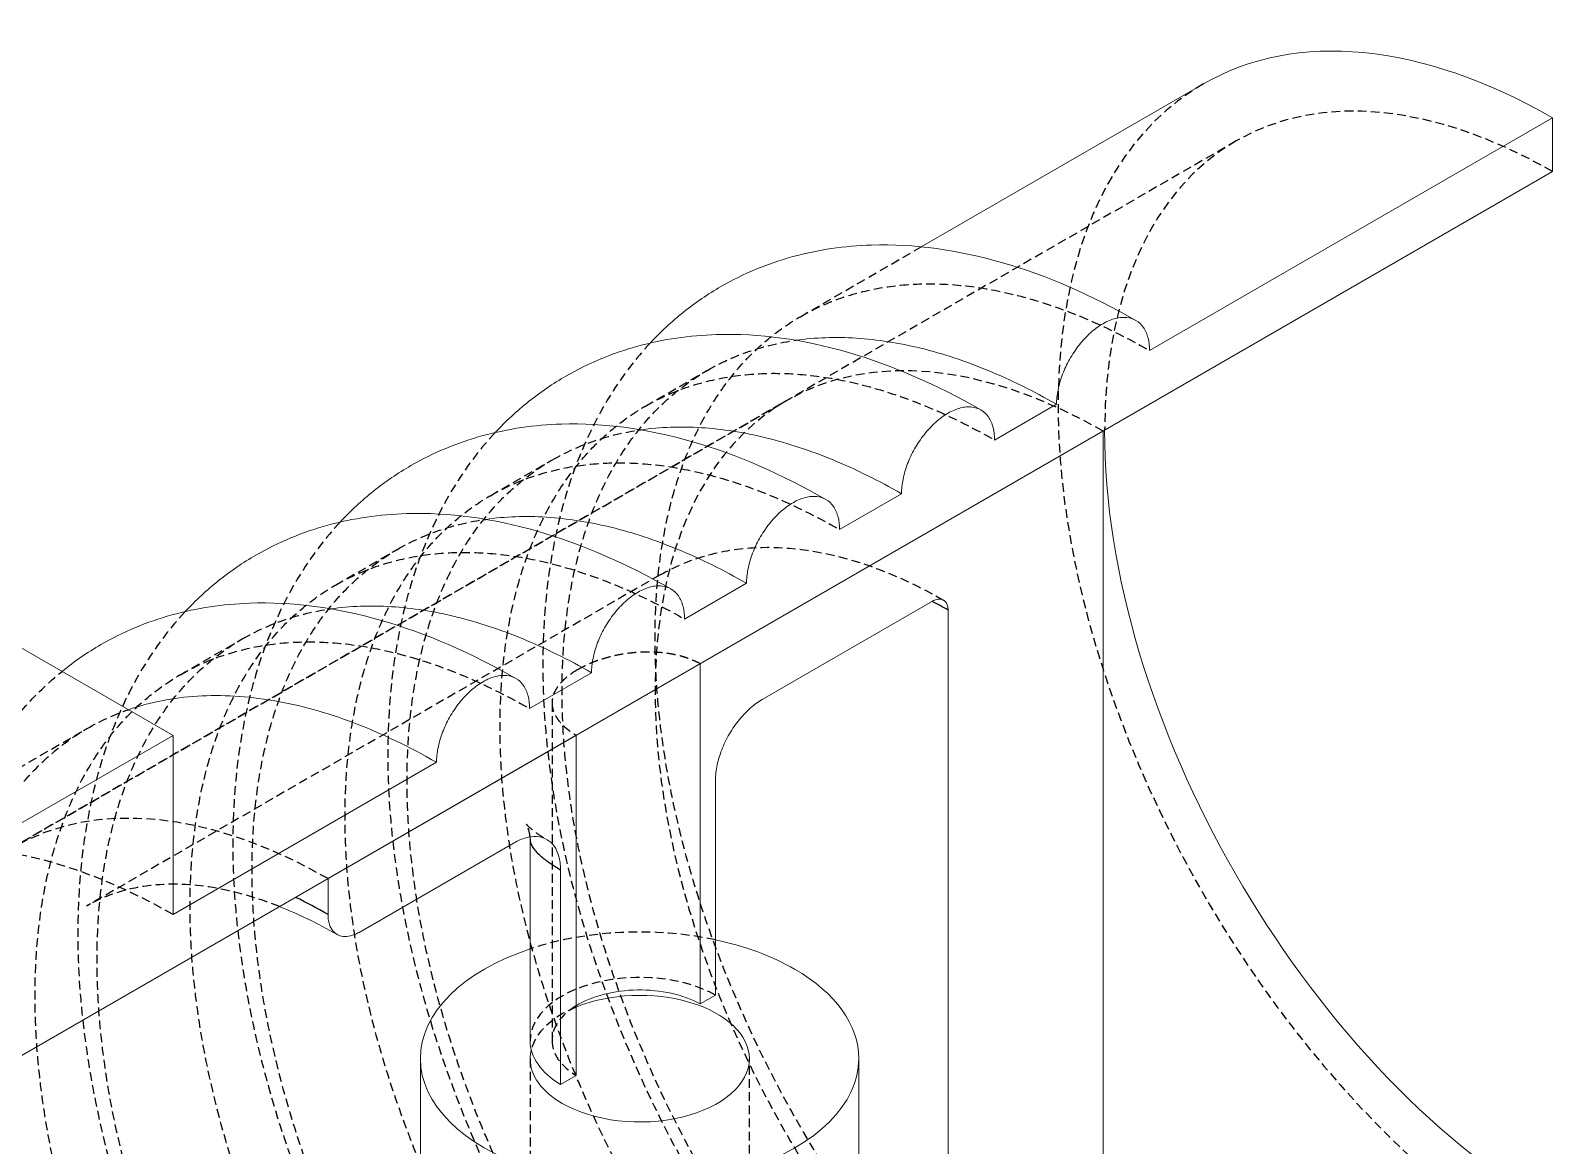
# Model space of a CAD drawing. Extents: x -71 to 112, y -98 to 102.
# Drawn here: x 42.9 to 112.4, y 18.1 to 68.9 of the extents above; entities that cross this region are included whole.
import ezdxf

# ---------------------------------------------------------------- set-up
doc = ezdxf.new("R2010")
doc.units = 0
doc.linetypes.add('Dash', pattern=[0.6, 0.4, -0.2])
doc.linetypes.add('Solid', pattern=[0])
for name, color, linetype in [('HiddenOutline', 7, 'Dash'), ('HiddenSharp', 7, 'Dash'), ('VisibleSmooth', 7, 'Solid')]:
    doc.layers.add(name, color=color, linetype=linetype)
doc.layers.add('VisibleOutline', color=7, linetype='Solid', lineweight=20)
doc.layers.add('VisibleSharp', color=7, linetype='Solid', lineweight=20)

msp = doc.modelspace()

# ---------------------------------------------------------------- linework, layer by layer
at = {"layer": 'HiddenOutline'}
for p, q in [((97.93, 63.898), (27.573, 23.278)), ((78.045, 55.882), (83.563, 59.068)), ((70.974, 51.799), (73.803, 53.432)), ((42.069, 31.647), (77.424, 52.059)), ((63.903, 47.717), (66.731, 49.35)), ((56.832, 43.634), (59.66, 45.267)), ((71.646, 44.104), (45.483, 28.999)), ((49.761, 39.552), (52.589, 41.185)), ((66.718, 38.267), (66.718, 22.866)), ((33.497, 30.162), (45.518, 37.103)), ((65.718, 22.041), (65.718, 5.711)), ((75.718, 5.711), (75.718, 22.041))]:
    msp.add_line(p, q, dxfattribs=at)
for points, knots in [([(71.197, 54.68), (70.531, 53.968), (69.931, 53.182), (69.4, 52.334), (68.526, 50.939), (67.837, 49.376), (67.335, 47.687), (66.686, 45.506), (66.345, 43.111), (66.301, 40.574), (66.274, 39.017), (66.359, 37.407), (66.553, 35.76), (66.746, 34.114), (67.048, 32.432), (67.454, 30.733), (68.029, 28.323), (68.814, 25.879), (69.786, 23.463), (70.759, 21.048), (71.919, 18.66), (73.237, 16.362), (74.206, 14.671), (75.261, 13.028), (76.385, 11.456), (77.51, 9.885), (78.706, 8.384), (79.955, 6.976), (81.343, 5.412), (82.797, 3.962), (84.295, 2.651), (85.794, 1.34), (87.336, 0.167), (88.9, -0.848)], [0.0539993, 0.0539993, 0.0539993, 0.0539993, 0.091743, 0.091743, 0.091743, 0.1834861, 0.1834861, 0.1834861, 0.3019188, 0.3019188, 0.3019188, 0.3746117, 0.3746117, 0.3746117, 0.4473046, 0.4473046, 0.4473046, 0.5504897, 0.5504897, 0.5504897, 0.6536748, 0.6536748, 0.6536748, 0.7295848, 0.7295848, 0.7295848, 0.8054947, 0.8054947, 0.8054947, 0.8897668, 0.8897668, 0.8897668, 0.9740389, 0.9740389, 0.9740389, 0.9740389]), ([(64.125, 50.598), (63.46, 49.885), (62.86, 49.099), (62.329, 48.251), (61.455, 46.856), (60.766, 45.294), (60.264, 43.604), (59.615, 41.423), (59.274, 39.029), (59.23, 36.492), (59.203, 34.935), (59.288, 33.324), (59.482, 31.678), (59.675, 30.031), (59.977, 28.349), (60.382, 26.651), (60.958, 24.24), (61.743, 21.797), (62.715, 19.381), (63.688, 16.965), (64.848, 14.578), (66.166, 12.279), (67.135, 10.588), (68.189, 8.945), (69.314, 7.374), (70.439, 5.802), (71.635, 4.302), (72.884, 2.893), (74.272, 1.33), (75.726, -0.12), (77.224, -1.431), (78.723, -2.743), (80.265, -3.916), (81.829, -4.93)], [0.0539993, 0.0539993, 0.0539993, 0.0539993, 0.091743, 0.091743, 0.091743, 0.1834861, 0.1834861, 0.1834861, 0.3019188, 0.3019188, 0.3019188, 0.3746117, 0.3746117, 0.3746117, 0.4473046, 0.4473046, 0.4473046, 0.5504897, 0.5504897, 0.5504897, 0.6536748, 0.6536748, 0.6536748, 0.7295848, 0.7295848, 0.7295848, 0.8054947, 0.8054947, 0.8054947, 0.8897668, 0.8897668, 0.8897668, 0.9740389, 0.9740389, 0.9740389, 0.9740389]), ([(57.054, 46.515), (56.389, 45.803), (55.789, 45.017), (55.258, 44.169), (54.383, 42.774), (53.695, 41.211), (53.193, 39.522), (52.544, 37.341), (52.203, 34.946), (52.159, 32.409), (52.132, 30.852), (52.217, 29.242), (52.411, 27.595), (52.604, 25.949), (52.906, 24.267), (53.311, 22.568), (53.887, 20.158), (54.672, 17.714), (55.644, 15.298), (56.616, 12.883), (57.777, 10.495), (59.095, 8.197), (60.064, 6.506), (61.118, 4.863), (62.243, 3.291), (63.368, 1.72), (64.564, 0.219), (65.813, -1.189), (67.2, -2.753), (68.655, -4.202), (70.153, -5.514), (71.651, -6.825), (73.194, -7.998), (74.758, -9.013)], [0.0539993, 0.0539993, 0.0539993, 0.0539993, 0.091743, 0.091743, 0.091743, 0.1834861, 0.1834861, 0.1834861, 0.3019188, 0.3019188, 0.3019188, 0.3746117, 0.3746117, 0.3746117, 0.4473046, 0.4473046, 0.4473046, 0.5504897, 0.5504897, 0.5504897, 0.6536748, 0.6536748, 0.6536748, 0.7295848, 0.7295848, 0.7295848, 0.8054947, 0.8054947, 0.8054947, 0.8897668, 0.8897668, 0.8897668, 0.9740389, 0.9740389, 0.9740389, 0.9740389]), ([(71.646, 44.104), (72.298, 44.481), (72.997, 44.775), (73.733, 44.983), (74.468, 45.192), (75.239, 45.314), (76.035, 45.351), (77.372, 45.413), (78.778, 45.233), (80.214, 44.828), (81.65, 44.423), (83.116, 43.792), (84.574, 42.957)], [0, 0, 0, 0, 0.25, 0.25, 0.25, 0.5, 0.5, 0.5, 0.75, 0.75, 0.75, 1, 1, 1, 1]), ([(49.983, 42.433), (49.318, 41.72), (48.718, 40.934), (48.187, 40.086), (47.312, 38.691), (46.624, 37.129), (46.122, 35.439), (45.473, 33.258), (45.132, 30.864), (45.088, 28.327), (45.061, 26.77), (45.146, 25.159), (45.34, 23.513), (45.533, 21.866), (45.835, 20.184), (46.24, 18.486), (46.816, 16.075), (47.6, 13.632), (48.573, 11.216), (49.545, 8.8), (50.706, 6.413), (52.023, 4.114), (52.993, 2.423), (54.047, 0.78), (55.172, -0.791), (56.297, -2.363), (57.492, -3.863), (58.742, -5.272), (60.129, -6.835), (61.584, -8.285), (63.082, -9.596), (64.58, -10.908), (66.123, -12.081), (67.687, -13.095)], [0.0539993, 0.0539993, 0.0539993, 0.0539993, 0.091743, 0.091743, 0.091743, 0.1834861, 0.1834861, 0.1834861, 0.3019188, 0.3019188, 0.3019188, 0.3746117, 0.3746117, 0.3746117, 0.4473046, 0.4473046, 0.4473046, 0.5504897, 0.5504897, 0.5504897, 0.6536748, 0.6536748, 0.6536748, 0.7295848, 0.7295848, 0.7295848, 0.8054947, 0.8054947, 0.8054947, 0.8897668, 0.8897668, 0.8897668, 0.9740389, 0.9740389, 0.9740389, 0.9740389]), ([(60.616, -17.178), (59.058, -16.167), (57.522, -15), (56.029, -13.695), (54.536, -12.39), (53.087, -10.947), (51.704, -9.392), (50.459, -7.991), (49.267, -6.498), (48.145, -4.935), (47.023, -3.371), (45.97, -1.737), (45.002, -0.054), (43.167, 3.132), (41.637, 6.492), (40.488, 9.861), (39.629, 12.376), (38.982, 14.895), (38.566, 17.355), (38.15, 19.814), (37.965, 22.213), (38.022, 24.494), (38.083, 26.931), (38.421, 29.233), (39.045, 31.338), (39.549, 33.039), (40.241, 34.611), (41.122, 36.014), (41.569, 36.726), (42.064, 37.394), (42.606, 38.011), (43.147, 38.629), (43.735, 39.196), (44.365, 39.706)], [0.0235515, 0.0235515, 0.0235515, 0.0235515, 0.0996952, 0.0996952, 0.0996952, 0.1758389, 0.1758389, 0.1758389, 0.2444257, 0.2444257, 0.2444257, 0.3130126, 0.3130126, 0.3130126, 0.4429124, 0.4429124, 0.4429124, 0.5398648, 0.5398648, 0.5398648, 0.6368173, 0.6368173, 0.6368173, 0.7404183, 0.7404183, 0.7404183, 0.8241611, 0.8241611, 0.8241611, 0.8850255, 0.8850255, 0.8850255, 0.9458899, 0.9458899, 0.9458899, 0.9458899]), ([(65.536, 32.743), (65.536, 32.743), (65.54, 32.737), (65.559, 32.715), (65.574, 32.699), (65.634, 32.638), (65.695, 32.581), (65.86, 32.447), (65.963, 32.369), (66.204, 32.205), (66.341, 32.118), (66.492, 32.028)], [0, 0, 0, 0, 0.125, 0.125, 0.25, 0.25, 0.5, 0.5, 0.75, 0.75, 1, 1, 1, 1]), ([(65.714, 32.156), (65.707, 32.26), (65.688, 32.36), (65.664, 32.446), (65.641, 32.532), (65.611, 32.605), (65.586, 32.655), (65.557, 32.714), (65.536, 32.743), (65.536, 32.743)], [0.0744439, 0.0744439, 0.0744439, 0.0744439, 0.2872219, 0.2872219, 0.2872219, 0.5, 0.5, 0.5, 1, 1, 1, 1]), ([(54.289, 28.976), (53.232, 29.395), (52.207, 29.684), (51.237, 29.843), (50.267, 30.004), (49.353, 30.035), (48.51, 29.95), (47.944, 29.892), (47.409, 29.782), (46.905, 29.623), (46.401, 29.464), (45.928, 29.256), (45.483, 28.999)], [0.144428, 0.144428, 0.144428, 0.144428, 0.322214, 0.322214, 0.322214, 0.5, 0.5, 0.5, 0.75, 0.75, 0.75, 1, 1, 1, 1])]:
    msp.add_open_spline(points, degree=3, knots=knots, dxfattribs=at)
at = {"layer": 'HiddenSharp'}
for centre, major_axis, start_param, end_param in [((112.43, 38.784), (16, -27.713), 3.141593, 5.494662), ((112.43, 38.784), (-14.5, 25.115), 5.501235, 6.283185), ((112.43, 38.784), (-14.5, 25.115), 0, 0.78195), ((91.924, 26.944), (14.5, -25.115), 2.359643, 3.141593), ((91.924, 26.944), (14.5, -25.115), 3.141593, 5.494339), ((56.569, 6.532), (14.5, -25.115), 2.359643, 3.141593), ((49.497, 2.449), (16, -27.713), 2.359319, 3.141593), ((49.497, 2.449), (16, -27.713), 3.141593, 5.494662), ((70.711, 22.045), (-10, 0), 4.358662, 5.235171), ((70.718, 22.858), (-5, 0), 3.948993, 6.283185), ((70.718, 22.041), (5, 0), 2.189096, 2.999696), ((70.718, 22.866), (-4, 0), 5.52279, 6.283185), ((70.718, 22.866), (-4, 0), 0, 0.760396)]:
    msp.add_ellipse(centre, major_axis=major_axis, ratio=0.57735, start_param=start_param, end_param=end_param, dxfattribs=at)
for points, knots in [([(78.045, 55.882), (78.567, 56.183), (79.114, 56.44), (80.254, 56.863), (80.847, 57.029), (82.072, 57.269), (82.705, 57.342), (84.006, 57.396), (84.673, 57.377), (86.034, 57.245), (86.729, 57.132), (88.14, 56.815), (88.856, 56.611), (90.302, 56.112), (91.032, 55.818), (92.5, 55.142), (93.237, 54.761), (93.974, 54.338)], [0.7499984, 0.7499984, 0.7499984, 0.7499984, 0.7811243, 0.7811243, 0.8122501, 0.8122501, 0.8433759, 0.8433759, 0.8745017, 0.8745017, 0.9056276, 0.9056276, 0.9367534, 0.9367534, 0.9678792, 0.9678792, 0.999005, 0.999005, 0.999005, 0.999005]), ([(93.974, 2.082), (92.589, 2.887), (91.203, 3.84), (88.478, 6.008), (87.14, 7.223), (84.556, 9.874), (83.31, 11.311), (80.953, 14.357), (79.842, 15.967), (77.7, 19.455), (76.684, 21.345), (74.899, 25.19), (74.129, 27.145), (72.864, 31.043), (72.369, 32.986), (71.849, 35.833), (71.712, 36.771), (71.514, 38.615), (71.453, 39.521), (71.405, 41.291), (71.419, 42.156), (71.523, 43.837), (71.613, 44.652), (71.867, 46.225), (72.031, 46.982), (72.432, 48.432), (72.67, 49.124), (73.215, 50.436), (73.522, 51.056), (74.205, 52.218), (74.581, 52.759), (75.395, 53.758), (75.834, 54.215), (76.772, 55.042), (77.27, 55.411), (77.878, 55.784), (77.961, 55.834), (78.045, 55.882)], [0.000995, 0.000995, 0.000995, 0.000995, 0.0595006, 0.0595006, 0.1180062, 0.1180062, 0.1765118, 0.1765118, 0.2350174, 0.2350174, 0.298765, 0.298765, 0.3625126, 0.3625126, 0.4262602, 0.4262602, 0.4581341, 0.4581341, 0.4900079, 0.4900079, 0.5218816, 0.5218816, 0.5537553, 0.5537553, 0.585629, 0.585629, 0.6175027, 0.6175027, 0.6493764, 0.6493764, 0.6812502, 0.6812502, 0.7131239, 0.7131239, 0.7449976, 0.7449976, 0.7499984, 0.7499984, 0.7499984, 0.7499984]), ([(73.803, 53.432), (74.411, 53.784), (75.054, 54.075), (76.402, 54.533), (77.106, 54.7), (77.837, 54.804)], [0.74999843, 0.74999843, 0.74999843, 0.74999843, 0.7863131, 0.7863131, 0.82262777, 0.82262777, 0.82262777, 0.82262777]), ([(89.732, -0.367), (88.346, 0.438), (86.96, 1.391), (84.236, 3.558), (82.897, 4.773), (80.313, 7.425), (79.068, 8.861), (76.711, 11.908), (75.599, 13.518), (73.457, 17.005), (72.442, 18.895), (70.656, 22.74), (69.886, 24.696), (68.621, 28.594), (68.127, 30.537), (67.606, 33.384), (67.47, 34.322), (67.272, 36.165), (67.21, 37.071), (67.163, 38.842), (67.177, 39.707), (67.28, 41.387), (67.37, 42.202), (67.624, 43.775), (67.788, 44.533), (68.19, 45.983), (68.427, 46.675), (68.972, 47.987), (69.28, 48.607), (69.963, 49.768), (70.338, 50.309), (71.153, 51.308), (71.592, 51.766), (72.529, 52.592), (73.028, 52.961), (73.636, 53.335), (73.719, 53.384), (73.803, 53.432)], [0.000995, 0.000995, 0.000995, 0.000995, 0.0595006, 0.0595006, 0.1180062, 0.1180062, 0.1765118, 0.1765118, 0.2350174, 0.2350174, 0.298765, 0.298765, 0.3625126, 0.3625126, 0.4262602, 0.4262602, 0.4581341, 0.4581341, 0.4900079, 0.4900079, 0.5218816, 0.5218816, 0.5537553, 0.5537553, 0.585629, 0.585629, 0.6175027, 0.6175027, 0.6493764, 0.6493764, 0.6812502, 0.6812502, 0.7131239, 0.7131239, 0.7449976, 0.7449976, 0.7499984, 0.7499984, 0.7499984, 0.7499984]), ([(70.974, 51.799), (71.496, 52.101), (72.043, 52.357), (73.183, 52.78), (73.776, 52.946), (75.001, 53.186), (75.634, 53.26), (76.934, 53.314), (77.602, 53.294), (78.963, 53.162), (79.658, 53.05), (81.069, 52.733), (81.785, 52.528), (83.231, 52.03), (83.961, 51.735), (85.429, 51.06), (86.166, 50.678), (86.903, 50.255)], [0.7499984, 0.7499984, 0.7499984, 0.7499984, 0.7811243, 0.7811243, 0.8122501, 0.8122501, 0.8433759, 0.8433759, 0.8745017, 0.8745017, 0.9056276, 0.9056276, 0.9367534, 0.9367534, 0.9678792, 0.9678792, 0.999005, 0.999005, 0.999005, 0.999005]), ([(86.903, -2), (85.517, -1.195), (84.132, -0.242), (81.407, 1.925), (80.069, 3.14), (77.485, 5.792), (76.239, 7.228), (73.882, 10.275), (72.771, 11.885), (70.629, 15.372), (69.613, 17.262), (67.828, 21.107), (67.058, 23.063), (65.793, 26.961), (65.298, 28.904), (64.778, 31.751), (64.641, 32.689), (64.443, 34.532), (64.382, 35.438), (64.334, 37.209), (64.348, 38.074), (64.452, 39.754), (64.542, 40.569), (64.796, 42.142), (64.96, 42.9), (65.361, 44.35), (65.598, 45.042), (66.143, 46.354), (66.451, 46.974), (67.134, 48.135), (67.51, 48.676), (68.324, 49.675), (68.763, 50.133), (69.701, 50.959), (70.199, 51.328), (70.807, 51.702), (70.89, 51.751), (70.974, 51.799)], [0.000995, 0.000995, 0.000995, 0.000995, 0.0595006, 0.0595006, 0.1180062, 0.1180062, 0.1765118, 0.1765118, 0.2350174, 0.2350174, 0.298765, 0.298765, 0.3625126, 0.3625126, 0.4262602, 0.4262602, 0.4581341, 0.4581341, 0.4900079, 0.4900079, 0.5218816, 0.5218816, 0.5537553, 0.5537553, 0.585629, 0.585629, 0.6175027, 0.6175027, 0.6493764, 0.6493764, 0.6812502, 0.6812502, 0.7131239, 0.7131239, 0.7449976, 0.7449976, 0.7499984, 0.7499984, 0.7499984, 0.7499984]), ([(66.731, 49.35), (67.34, 49.701), (67.983, 49.992), (69.331, 50.45), (70.035, 50.617), (70.766, 50.721)], [0.74999843, 0.74999843, 0.74999843, 0.74999843, 0.7863131, 0.7863131, 0.82262777, 0.82262777, 0.82262777, 0.82262777]), ([(82.661, -4.45), (81.275, -3.645), (79.889, -2.692), (77.165, -0.524), (75.826, 0.691), (73.242, 3.342), (71.997, 4.779), (69.64, 7.825), (68.528, 9.435), (66.386, 12.923), (65.371, 14.813), (63.585, 18.658), (62.815, 20.613), (61.55, 24.511), (61.056, 26.454), (60.535, 29.301), (60.399, 30.239), (60.201, 32.083), (60.139, 32.989), (60.092, 34.759), (60.106, 35.624), (60.209, 37.305), (60.299, 38.12), (60.553, 39.693), (60.717, 40.451), (61.119, 41.9), (61.356, 42.592), (61.901, 43.904), (62.209, 44.524), (62.892, 45.686), (63.267, 46.227), (64.082, 47.226), (64.521, 47.683), (65.458, 48.51), (65.957, 48.879), (66.565, 49.252), (66.648, 49.302), (66.731, 49.35)], [0.000995, 0.000995, 0.000995, 0.000995, 0.0595006, 0.0595006, 0.1180062, 0.1180062, 0.1765118, 0.1765118, 0.2350174, 0.2350174, 0.298765, 0.298765, 0.3625126, 0.3625126, 0.4262602, 0.4262602, 0.4581341, 0.4581341, 0.4900079, 0.4900079, 0.5218816, 0.5218816, 0.5537553, 0.5537553, 0.585629, 0.585629, 0.6175027, 0.6175027, 0.6493764, 0.6493764, 0.6812502, 0.6812502, 0.7131239, 0.7131239, 0.7449976, 0.7449976, 0.7499984, 0.7499984, 0.7499984, 0.7499984]), ([(63.903, 47.717), (64.425, 48.018), (64.972, 48.275), (66.112, 48.698), (66.704, 48.864), (67.93, 49.104), (68.563, 49.177), (69.863, 49.231), (70.53, 49.212), (71.892, 49.08), (72.587, 48.967), (73.998, 48.65), (74.714, 48.446), (76.16, 47.947), (76.89, 47.653), (78.358, 46.977), (79.095, 46.596), (79.832, 46.173)], [0.7499984, 0.7499984, 0.7499984, 0.7499984, 0.7811243, 0.7811243, 0.8122501, 0.8122501, 0.8433759, 0.8433759, 0.8745017, 0.8745017, 0.9056276, 0.9056276, 0.9367534, 0.9367534, 0.9678792, 0.9678792, 0.999005, 0.999005, 0.999005, 0.999005]), ([(79.832, -6.083), (78.446, -5.278), (77.06, -4.325), (74.336, -2.157), (72.998, -0.942), (70.414, 1.709), (69.168, 3.146), (66.811, 6.192), (65.7, 7.802), (63.558, 11.29), (62.542, 13.18), (60.757, 17.025), (59.987, 18.98), (58.722, 22.878), (58.227, 24.821), (57.707, 27.668), (57.57, 28.606), (57.372, 30.45), (57.311, 31.356), (57.263, 33.126), (57.277, 33.991), (57.381, 35.672), (57.471, 36.487), (57.724, 38.06), (57.889, 38.818), (58.29, 40.267), (58.527, 40.959), (59.072, 42.271), (59.38, 42.891), (60.063, 44.053), (60.439, 44.594), (61.253, 45.593), (61.692, 46.05), (62.63, 46.877), (63.128, 47.246), (63.736, 47.619), (63.819, 47.669), (63.903, 47.717)], [0.000995, 0.000995, 0.000995, 0.000995, 0.0595006, 0.0595006, 0.1180062, 0.1180062, 0.1765118, 0.1765118, 0.2350174, 0.2350174, 0.298765, 0.298765, 0.3625126, 0.3625126, 0.4262602, 0.4262602, 0.4581341, 0.4581341, 0.4900079, 0.4900079, 0.5218816, 0.5218816, 0.5537553, 0.5537553, 0.585629, 0.585629, 0.6175027, 0.6175027, 0.6493764, 0.6493764, 0.6812502, 0.6812502, 0.7131239, 0.7131239, 0.7449976, 0.7449976, 0.7499984, 0.7499984, 0.7499984, 0.7499984]), ([(59.66, 45.267), (60.269, 45.619), (60.912, 45.91), (62.26, 46.368), (62.964, 46.535), (63.694, 46.639)], [0.74999843, 0.74999843, 0.74999843, 0.74999843, 0.7863131, 0.7863131, 0.82262777, 0.82262777, 0.82262777, 0.82262777]), ([(75.59, -8.532), (74.204, -7.727), (72.818, -6.774), (70.094, -4.607), (68.755, -3.392), (66.171, -0.74), (64.926, 0.696), (62.568, 3.743), (61.457, 5.353), (59.315, 8.84), (58.3, 10.73), (56.514, 14.575), (55.744, 16.531), (54.479, 20.429), (53.985, 22.372), (53.464, 25.219), (53.328, 26.157), (53.129, 28), (53.068, 28.906), (53.02, 30.677), (53.035, 31.542), (53.138, 33.222), (53.228, 34.037), (53.482, 35.61), (53.646, 36.368), (54.048, 37.818), (54.285, 38.51), (54.83, 39.822), (55.138, 40.442), (55.821, 41.603), (56.196, 42.144), (57.01, 43.143), (57.45, 43.601), (58.387, 44.427), (58.886, 44.796), (59.494, 45.17), (59.577, 45.219), (59.66, 45.267)], [0.000995, 0.000995, 0.000995, 0.000995, 0.0595006, 0.0595006, 0.1180062, 0.1180062, 0.1765118, 0.1765118, 0.2350174, 0.2350174, 0.298765, 0.298765, 0.3625126, 0.3625126, 0.4262602, 0.4262602, 0.4581341, 0.4581341, 0.4900079, 0.4900079, 0.5218816, 0.5218816, 0.5537553, 0.5537553, 0.585629, 0.585629, 0.6175027, 0.6175027, 0.6493764, 0.6493764, 0.6812502, 0.6812502, 0.7131239, 0.7131239, 0.7449976, 0.7449976, 0.7499984, 0.7499984, 0.7499984, 0.7499984]), ([(56.832, 43.634), (57.353, 43.936), (57.901, 44.192), (59.04, 44.615), (59.633, 44.782), (60.859, 45.021), (61.492, 45.095), (62.792, 45.149), (63.459, 45.129), (64.821, 44.997), (65.516, 44.885), (66.927, 44.568), (67.643, 44.364), (69.089, 43.865), (69.819, 43.571), (71.286, 42.895), (72.024, 42.513), (72.761, 42.09)], [0.7499984, 0.7499984, 0.7499984, 0.7499984, 0.7811243, 0.7811243, 0.8122501, 0.8122501, 0.8433759, 0.8433759, 0.8745017, 0.8745017, 0.9056276, 0.9056276, 0.9367534, 0.9367534, 0.9678792, 0.9678792, 0.999005, 0.999005, 0.999005, 0.999005]), ([(72.761, -10.165), (71.375, -9.36), (69.989, -8.407), (67.265, -6.24), (65.927, -5.025), (63.343, -2.373), (62.097, -0.937), (59.74, 2.11), (58.629, 3.72), (56.486, 7.207), (55.471, 9.097), (53.686, 12.942), (52.915, 14.898), (51.651, 18.796), (51.156, 20.739), (50.636, 23.586), (50.499, 24.524), (50.301, 26.367), (50.239, 27.273), (50.192, 29.044), (50.206, 29.909), (50.31, 31.589), (50.399, 32.404), (50.653, 33.977), (50.818, 34.735), (51.219, 36.185), (51.456, 36.877), (52.001, 38.189), (52.309, 38.809), (52.992, 39.97), (53.368, 40.511), (54.182, 41.51), (54.621, 41.968), (55.559, 42.794), (56.057, 43.163), (56.665, 43.537), (56.748, 43.586), (56.832, 43.634)], [0.000995, 0.000995, 0.000995, 0.000995, 0.0595006, 0.0595006, 0.1180062, 0.1180062, 0.1765118, 0.1765118, 0.2350174, 0.2350174, 0.298765, 0.298765, 0.3625126, 0.3625126, 0.4262602, 0.4262602, 0.4581341, 0.4581341, 0.4900079, 0.4900079, 0.5218816, 0.5218816, 0.5537553, 0.5537553, 0.585629, 0.585629, 0.6175027, 0.6175027, 0.6493764, 0.6493764, 0.6812502, 0.6812502, 0.7131239, 0.7131239, 0.7449976, 0.7449976, 0.7499984, 0.7499984, 0.7499984, 0.7499984]), ([(52.589, 41.185), (53.198, 41.536), (53.841, 41.827), (55.189, 42.286), (55.893, 42.452), (56.623, 42.556)], [0.74999843, 0.74999843, 0.74999843, 0.74999843, 0.78631303, 0.78631303, 0.82262764, 0.82262764, 0.82262764, 0.82262764]), ([(68.519, -12.615), (67.133, -11.81), (65.747, -10.857), (63.023, -8.689), (61.684, -7.474), (59.1, -4.823), (57.855, -3.386), (55.497, -0.34), (54.386, 1.27), (52.244, 4.758), (51.229, 6.648), (49.443, 10.493), (48.673, 12.448), (47.408, 16.346), (46.913, 18.289), (46.393, 21.136), (46.257, 22.074), (46.058, 23.918), (45.997, 24.824), (45.949, 26.594), (45.963, 27.459), (46.067, 29.14), (46.157, 29.955), (46.411, 31.528), (46.575, 32.286), (46.976, 33.735), (47.214, 34.427), (47.759, 35.739), (48.066, 36.359), (48.75, 37.521), (49.125, 38.062), (49.939, 39.061), (50.379, 39.518), (51.316, 40.345), (51.815, 40.714), (52.422, 41.087), (52.506, 41.137), (52.589, 41.185)], [0.000995, 0.000995, 0.000995, 0.000995, 0.0595006, 0.0595006, 0.1180062, 0.1180062, 0.1765118, 0.1765118, 0.2350174, 0.2350174, 0.298765, 0.298765, 0.3625126, 0.3625126, 0.4262602, 0.4262602, 0.4581341, 0.4581341, 0.4900079, 0.4900079, 0.5218816, 0.5218816, 0.5537553, 0.5537553, 0.585629, 0.585629, 0.6175027, 0.6175027, 0.6493764, 0.6493764, 0.6812502, 0.6812502, 0.7131239, 0.7131239, 0.7449976, 0.7449976, 0.7499984, 0.7499984, 0.7499984, 0.7499984]), ([(49.761, 39.552), (50.282, 39.853), (50.829, 40.11), (51.969, 40.533), (52.562, 40.699), (53.788, 40.939), (54.421, 41.012), (55.721, 41.066), (56.388, 41.047), (57.75, 40.915), (58.445, 40.802), (59.856, 40.485), (60.571, 40.281), (62.018, 39.782), (62.748, 39.488), (64.215, 38.812), (64.953, 38.431), (65.69, 38.008)], [0.7499984, 0.7499984, 0.7499984, 0.7499984, 0.7811243, 0.7811243, 0.8122501, 0.8122501, 0.8433759, 0.8433759, 0.8745017, 0.8745017, 0.9056276, 0.9056276, 0.9367534, 0.9367534, 0.9678792, 0.9678792, 0.999005, 0.999005, 0.999005, 0.999005]), ([(73.475, 40.053), (73.464, 40.058), (73.454, 40.064), (73.356, 40.116), (73.271, 40.156), (73.108, 40.228), (73.029, 40.259), (72.878, 40.314), (72.806, 40.337), (72.666, 40.38), (72.599, 40.399), (72.434, 40.441), (72.34, 40.462), (72.157, 40.498), (72.068, 40.513), (71.807, 40.551), (71.64, 40.567), (71.319, 40.585), (71.165, 40.588), (70.858, 40.584), (70.706, 40.577), (70.401, 40.552), (70.248, 40.535), (69.936, 40.49), (69.778, 40.462), (69.486, 40.399), (69.355, 40.367), (69.081, 40.291), (68.938, 40.247), (68.72, 40.17), (68.654, 40.145), (68.515, 40.091), (68.444, 40.061), (68.294, 39.995), (68.215, 39.958), (68.054, 39.878), (67.972, 39.834), (67.889, 39.786)], [0.6676565, 0.6676565, 0.6676565, 0.6676565, 0.6689979, 0.6689979, 0.6801298, 0.6801298, 0.6912616, 0.6912616, 0.7023934, 0.7023934, 0.7135252, 0.7135252, 0.7300112, 0.7300112, 0.7464971, 0.7464971, 0.7794691, 0.7794691, 0.8114477, 0.8114477, 0.8434264, 0.8434264, 0.8754051, 0.8754051, 0.9073837, 0.9073837, 0.9323156, 0.9323156, 0.9572475, 0.9572475, 0.9679356, 0.9679356, 0.9786237, 0.9786237, 0.9893119, 0.9893119, 1, 1, 1, 1]), ([(67.889, 39.786), (67.792, 39.73), (67.705, 39.674), (67.551, 39.569), (67.484, 39.519), (67.365, 39.424), (67.314, 39.379), (67.222, 39.294), (67.181, 39.253), (67.091, 39.156), (67.046, 39.101), (66.967, 38.997), (66.933, 38.946), (66.844, 38.798), (66.803, 38.704), (66.754, 38.554), (66.74, 38.496), (66.722, 38.381), (66.718, 38.324), (66.718, 38.267)], [0, 0, 0, 0, 0.0375287, 0.0375287, 0.0750575, 0.0750575, 0.1125862, 0.1125862, 0.150115, 0.150115, 0.2035459, 0.2035459, 0.2569768, 0.2569768, 0.3638387, 0.3638387, 0.4324665, 0.4324665, 0.5010943, 0.5010943, 0.5010943, 0.5010943]), ([(65.69, -14.248), (64.304, -13.443), (62.918, -12.49), (60.194, -10.322), (58.856, -9.107), (56.272, -6.456), (55.026, -5.019), (52.669, -1.973), (51.558, -0.363), (49.415, 3.125), (48.4, 5.015), (46.615, 8.86), (45.844, 10.815), (44.58, 14.713), (44.085, 16.656), (43.565, 19.503), (43.428, 20.441), (43.23, 22.285), (43.168, 23.191), (43.121, 24.961), (43.135, 25.826), (43.239, 27.507), (43.328, 28.322), (43.582, 29.895), (43.747, 30.653), (44.148, 32.102), (44.385, 32.794), (44.93, 34.106), (45.238, 34.726), (45.921, 35.888), (46.297, 36.429), (47.111, 37.428), (47.55, 37.885), (48.488, 38.712), (48.986, 39.081), (49.594, 39.454), (49.677, 39.504), (49.761, 39.552)], [0.000995, 0.000995, 0.000995, 0.000995, 0.0595006, 0.0595006, 0.1180062, 0.1180062, 0.1765118, 0.1765118, 0.2350174, 0.2350174, 0.298765, 0.298765, 0.3625126, 0.3625126, 0.4262602, 0.4262602, 0.4581341, 0.4581341, 0.4900079, 0.4900079, 0.5218816, 0.5218816, 0.5537553, 0.5537553, 0.585629, 0.585629, 0.6175027, 0.6175027, 0.6493764, 0.6493764, 0.6812502, 0.6812502, 0.7131239, 0.7131239, 0.7449976, 0.7449976, 0.7499984, 0.7499984, 0.7499984, 0.7499984]), ([(66.718, 38.267), (66.718, 38.161), (66.733, 38.055), (66.781, 37.892), (66.802, 37.837), (66.853, 37.724), (66.884, 37.667), (66.965, 37.536), (67.019, 37.463), (67.12, 37.345), (67.157, 37.305), (67.241, 37.221), (67.287, 37.177), (67.4, 37.08), (67.466, 37.027), (67.584, 36.941), (67.627, 36.911), (67.718, 36.85), (67.768, 36.819), (67.819, 36.788)], [0.5010943, 0.5010943, 0.5010943, 0.5010943, 0.6280578, 0.6280578, 0.6915395, 0.6915395, 0.7550212, 0.7550212, 0.8308103, 0.8308103, 0.8687048, 0.8687048, 0.9065993, 0.9065993, 0.9486885, 0.9486885, 0.9697331, 0.9697331, 0.9907777, 0.9907777, 0.9907777, 0.9907777]), ([(61.448, -16.697), (60.062, -15.892), (58.676, -14.939), (55.951, -12.772), (54.613, -11.557), (52.029, -8.905), (50.783, -7.469), (48.426, -4.422), (47.315, -2.812), (45.173, 0.675), (44.157, 2.565), (42.372, 6.41), (41.602, 8.366), (40.337, 12.264), (39.842, 14.207), (39.322, 17.054), (39.185, 17.992), (38.987, 19.835), (38.926, 20.741), (38.878, 22.512), (38.892, 23.377), (38.996, 25.057), (39.086, 25.872), (39.34, 27.445), (39.504, 28.203), (39.905, 29.653), (40.143, 30.345), (40.688, 31.657), (40.995, 32.277), (41.679, 33.438), (42.054, 33.98), (42.868, 34.978), (43.307, 35.436), (44.245, 36.262), (44.743, 36.631), (45.351, 37.005), (45.435, 37.054), (45.518, 37.103)], [0.000995, 0.000995, 0.000995, 0.000995, 0.0595006, 0.0595006, 0.1180062, 0.1180062, 0.1765118, 0.1765118, 0.2350174, 0.2350174, 0.298765, 0.298765, 0.3625126, 0.3625126, 0.4262602, 0.4262602, 0.4581341, 0.4581341, 0.4900079, 0.4900079, 0.5218816, 0.5218816, 0.5537553, 0.5537553, 0.585629, 0.585629, 0.6175027, 0.6175027, 0.6493764, 0.6493764, 0.6812502, 0.6812502, 0.7131239, 0.7131239, 0.7449976, 0.7449976, 0.7499984, 0.7499984, 0.7499984, 0.7499984])]:
    msp.add_open_spline(points, degree=3, knots=knots, dxfattribs=at)
msp.add_open_spline([(45.518, 37.103), (46.112, 37.445), (46.738, 37.73), (47.394, 37.957)], degree=3, dxfattribs=at)
at = {"layer": 'VisibleOutline'}
for p, q in [((83.563, 59.068), (96.43, 66.496)), ((65.718, 22.858), (65.718, 32.047)), ((60.711, 16.272), (60.711, 22.045)), ((80.711, 5.715), (80.711, 22.045))]:
    msp.add_line(p, q, dxfattribs=at)
for points, knots in [([(93.351, 55.712), (91.332, 56.871), (89.29, 57.759), (87.266, 58.344), (85.242, 58.928), (83.235, 59.207), (81.297, 59.149), (80.063, 59.111), (78.858, 58.937), (77.705, 58.621), (76.551, 58.305), (75.449, 57.847), (74.424, 57.255)], [0, 0, 0, 0, 0.25, 0.25, 0.25, 0.5, 0.5, 0.5, 0.75, 0.75, 0.75, 1, 1, 1, 1]), ([(74.424, 57.255), (73.829, 56.912), (73.259, 56.523), (72.181, 55.662), (71.672, 55.19), (71.197, 54.68)], [0, 0, 0, 0, 0.02699966, 0.02699966, 0.05399932, 0.05399932, 0.05399932, 0.05399932]), ([(86.28, 51.63), (84.261, 52.788), (82.219, 53.677), (80.195, 54.261), (78.171, 54.845), (76.164, 55.125), (74.226, 55.066), (72.992, 55.029), (71.787, 54.854), (70.634, 54.538), (69.48, 54.222), (68.378, 53.765), (67.353, 53.173)], [0, 0, 0, 0, 0.25, 0.25, 0.25, 0.5, 0.5, 0.5, 0.75, 0.75, 0.75, 1, 1, 1, 1]), ([(67.353, 53.173), (66.758, 52.829), (66.188, 52.44), (65.11, 51.579), (64.601, 51.107), (64.125, 50.598)], [0, 0, 0, 0, 0.02699966, 0.02699966, 0.05399932, 0.05399932, 0.05399932, 0.05399932]), ([(79.209, 47.547), (77.19, 48.706), (75.148, 49.595), (73.124, 50.179), (71.1, 50.763), (69.093, 51.042), (67.154, 50.984), (65.921, 50.946), (64.716, 50.772), (63.563, 50.456), (62.409, 50.14), (61.307, 49.682), (60.282, 49.09)], [0, 0, 0, 0, 0.25, 0.25, 0.25, 0.5, 0.5, 0.5, 0.75, 0.75, 0.75, 1, 1, 1, 1]), ([(60.282, 49.09), (59.686, 48.747), (59.117, 48.358), (58.039, 47.497), (57.53, 47.025), (57.054, 46.515)], [0, 0, 0, 0, 0.02699966, 0.02699966, 0.05399932, 0.05399932, 0.05399932, 0.05399932]), ([(72.138, 43.465), (70.119, 44.624), (68.077, 45.512), (66.053, 46.096), (64.029, 46.68), (62.022, 46.96), (60.083, 46.901), (58.85, 46.864), (57.645, 46.689), (56.491, 46.373), (55.338, 46.057), (54.236, 45.6), (53.211, 45.008)], [0, 0, 0, 0, 0.25, 0.25, 0.25, 0.5, 0.5, 0.5, 0.75, 0.75, 0.75, 1, 1, 1, 1]), ([(53.211, 45.008), (52.615, 44.664), (52.046, 44.275), (50.968, 43.415), (50.459, 42.942), (49.983, 42.433)], [0, 0, 0, 0, 0.02699966, 0.02699966, 0.05399932, 0.05399932, 0.05399932, 0.05399932]), ([(46.14, 40.925), (47.151, 41.51), (48.238, 41.963), (49.374, 42.278), (50.511, 42.594), (51.698, 42.771), (52.914, 42.815), (54.866, 42.886), (56.889, 42.612), (58.93, 42.028), (60.971, 41.445), (63.031, 40.551), (65.067, 39.382)], [0, 0, 0, 0, 0.25, 0.25, 0.25, 0.5, 0.5, 0.5, 0.75, 0.75, 0.75, 1, 1, 1, 1])]:
    msp.add_open_spline(points, degree=3, knots=knots, dxfattribs=at)
for points in [[(44.365, 39.706), (44.925, 40.159), (45.518, 40.567), (46.14, 40.925)], [(65.718, 32.047), (65.718, 32.083), (65.716, 32.12), (65.714, 32.156)], [(56.914, 27.701), (56.027, 28.209), (55.148, 28.635), (54.289, 28.976)]]:
    msp.add_open_spline(points, degree=3, dxfattribs=at)
at = {"layer": 'VisibleSharp'}
for p, q in [((93.974, 54.338), (112.359, 64.952)), ((112.359, 64.952), (112.359, 62.503)), ((112.359, 62.503), (42.002, 21.882)), ((86.903, 50.255), (89.732, 51.888)), ((73.475, 40.053), (91.853, 50.663)), ((91.853, 50.663), (91.853, 3.307)), ((79.832, 46.173), (82.661, 47.806)), ((31.394, 47.194), (49.427, 36.783)), ((72.761, 42.09), (75.59, 43.723)), ((84.075, 42.907), (76.296, 38.416)), ((84.782, 3.307), (84.782, 42.498)), ((65.69, 38.008), (68.519, 39.641)), ((73.475, 24.539), (73.475, 40.053)), ((42.356, 32.701), (49.427, 36.783)), ((49.427, 36.783), (49.427, 28.618)), ((67.819, 36.788), (56.498, 30.251)), ((67.819, 21.274), (67.819, 36.788)), ((49.427, 28.618), (61.448, 35.558)), ((74.175, 34.741), (74.175, 24.943)), ((57.912, 27.802), (64.984, 31.884)), ((67.105, 30.659), (67.105, 20.862)), ((56.498, 30.251), (56.498, 28.618)), ((74.175, 24.943), (73.475, 24.539)), ((67.105, 20.862), (67.819, 21.274))]:
    msp.add_line(p, q, dxfattribs=at)
for centre, major_axis, start_param, end_param in [((112.43, 38.784), (16, -27.713), 2.359319, 3.141593), ((112.43, 38.784), (-14.5, 25.115), 0.78195, 2.352746), ((70.711, 22.045), (-10, 0), 3.926991, 4.358662), ((70.711, 22.045), (-10, 0), 5.235171, 6.283185), ((70.711, 22.045), (-10, 0), 3.141593, 3.926991), ((70.718, 22.866), (-4, 0), 3.951993, 5.52279), ((70.718, 22.041), (5, 0), 0, 2.189096), ((70.718, 22.858), (-5, 0), 0, 0.763396), ((70.718, 22.041), (5, 0), 2.999696, 3.141593), ((70.711, 22.045), (-10, 0), 0, 3.141593), ((70.718, 22.041), (5, 0), 3.141593, 3.926991), ((70.718, 22.041), (5, 0), 3.926991, 6.283185)]:
    msp.add_ellipse(centre, major_axis=major_axis, ratio=0.57735, start_param=start_param, end_param=end_param, dxfattribs=at)
for points, knots in [([(89.732, 51.888), (89.732, 52.092), (89.754, 52.311), (89.845, 52.772), (89.915, 53.014), (90.095, 53.483), (90.2, 53.709), (90.454, 54.159), (90.603, 54.383), (90.926, 54.791), (91.097, 54.976), (91.371, 55.223), (91.466, 55.3), (91.658, 55.442), (91.755, 55.506), (91.853, 55.562)], [0, 0, 0, 0, 0.18634, 0.18634, 0.37268, 0.37268, 0.537762, 0.537762, 0.702845, 0.702845, 0.851422, 0.851422, 0.925711, 0.925711, 1, 1, 1, 1]), ([(93.351, 55.712), (93.23, 55.782), (93.091, 55.828), (92.856, 55.853), (92.776, 55.854), (92.606, 55.84), (92.518, 55.825), (92.335, 55.779), (92.241, 55.748), (92.049, 55.667), (91.951, 55.619), (91.853, 55.562)], [0.5497696, 0.5497696, 0.5497696, 0.5497696, 0.702845, 0.702845, 0.7771337, 0.7771337, 0.8514225, 0.8514225, 0.9257112, 0.9257112, 1, 1, 1, 1]), ([(93.974, 54.338), (93.974, 54.542), (93.952, 54.735), (93.861, 55.09), (93.791, 55.252), (93.605, 55.522), (93.491, 55.632), (93.351, 55.712)], [0, 0, 0, 0, 0.1863399, 0.1863399, 0.3726799, 0.3726799, 0.5497696, 0.5497696, 0.5497696, 0.5497696]), ([(77.837, 54.804), (78.723, 54.93), (79.648, 54.963), (81.557, 54.841), (82.541, 54.687), (84.55, 54.195), (85.574, 53.857), (87.643, 53.003), (88.687, 52.488), (89.732, 51.888)], [0.8226278, 0.8226278, 0.8226278, 0.8226278, 0.8667221, 0.8667221, 0.9108164, 0.9108164, 0.9549107, 0.9549107, 0.999005, 0.999005, 0.999005, 0.999005]), ([(82.661, 47.806), (82.661, 48.01), (82.683, 48.229), (82.774, 48.69), (82.844, 48.932), (83.024, 49.401), (83.129, 49.626), (83.383, 50.076), (83.532, 50.301), (83.855, 50.708), (84.026, 50.893), (84.3, 51.14), (84.395, 51.218), (84.587, 51.359), (84.684, 51.424), (84.782, 51.48)], [0, 0, 0, 0, 0.18634, 0.18634, 0.37268, 0.37268, 0.537762, 0.537762, 0.702845, 0.702845, 0.851422, 0.851422, 0.925711, 0.925711, 1, 1, 1, 1]), ([(86.28, 51.63), (86.159, 51.699), (86.02, 51.746), (85.785, 51.77), (85.704, 51.771), (85.535, 51.758), (85.447, 51.743), (85.264, 51.697), (85.169, 51.665), (84.977, 51.585), (84.88, 51.536), (84.782, 51.48)], [0.5497696, 0.5497696, 0.5497696, 0.5497696, 0.702845, 0.702845, 0.7771337, 0.7771337, 0.8514225, 0.8514225, 0.9257112, 0.9257112, 1, 1, 1, 1]), ([(86.903, 50.255), (86.903, 50.459), (86.881, 50.653), (86.79, 51.008), (86.72, 51.17), (86.534, 51.439), (86.419, 51.55), (86.28, 51.63)], [0, 0, 0, 0, 0.1863399, 0.1863399, 0.3726799, 0.3726799, 0.5497696, 0.5497696, 0.5497696, 0.5497696]), ([(70.766, 50.721), (71.652, 50.847), (72.577, 50.88), (74.486, 50.759), (75.47, 50.605), (77.479, 50.113), (78.503, 49.775), (80.572, 48.921), (81.616, 48.405), (82.661, 47.806)], [0.8226278, 0.8226278, 0.8226278, 0.8226278, 0.8667221, 0.8667221, 0.9108164, 0.9108164, 0.9549107, 0.9549107, 0.999005, 0.999005, 0.999005, 0.999005]), ([(75.59, 43.723), (75.59, 43.927), (75.612, 44.146), (75.703, 44.607), (75.773, 44.849), (75.953, 45.318), (76.058, 45.544), (76.312, 45.994), (76.461, 46.219), (76.784, 46.626), (76.955, 46.811), (77.229, 47.058), (77.324, 47.135), (77.516, 47.277), (77.613, 47.341), (77.711, 47.398)], [0, 0, 0, 0, 0.18634, 0.18634, 0.37268, 0.37268, 0.537762, 0.537762, 0.702845, 0.702845, 0.851422, 0.851422, 0.925711, 0.925711, 1, 1, 1, 1]), ([(79.209, 47.547), (79.088, 47.617), (78.949, 47.663), (78.714, 47.688), (78.633, 47.689), (78.464, 47.675), (78.376, 47.66), (78.193, 47.614), (78.098, 47.583), (77.906, 47.502), (77.809, 47.454), (77.711, 47.398)], [0.5497696, 0.5497696, 0.5497696, 0.5497696, 0.702845, 0.702845, 0.7771337, 0.7771337, 0.8514225, 0.8514225, 0.9257112, 0.9257112, 1, 1, 1, 1]), ([(79.832, 46.173), (79.832, 46.377), (79.81, 46.57), (79.719, 46.925), (79.649, 47.087), (79.463, 47.357), (79.348, 47.467), (79.209, 47.547)], [0, 0, 0, 0, 0.1863399, 0.1863399, 0.3726799, 0.3726799, 0.5497696, 0.5497696, 0.5497696, 0.5497696]), ([(63.694, 46.639), (64.581, 46.765), (65.506, 46.798), (67.415, 46.676), (68.399, 46.522), (70.407, 46.03), (71.432, 45.692), (73.5, 44.838), (74.545, 44.323), (75.59, 43.723)], [0.8226278, 0.8226278, 0.8226278, 0.8226278, 0.8667221, 0.8667221, 0.9108164, 0.9108164, 0.9549107, 0.9549107, 0.999005, 0.999005, 0.999005, 0.999005]), ([(68.519, 39.641), (68.519, 39.845), (68.541, 40.064), (68.632, 40.525), (68.702, 40.767), (68.882, 41.236), (68.987, 41.461), (69.241, 41.911), (69.39, 42.136), (69.713, 42.543), (69.884, 42.728), (70.158, 42.975), (70.253, 43.053), (70.445, 43.194), (70.542, 43.259), (70.64, 43.315)], [0, 0, 0, 0, 0.18634, 0.18634, 0.37268, 0.37268, 0.537762, 0.537762, 0.702845, 0.702845, 0.851422, 0.851422, 0.925711, 0.925711, 1, 1, 1, 1]), ([(72.138, 43.465), (72.017, 43.534), (71.878, 43.581), (71.643, 43.605), (71.562, 43.606), (71.393, 43.593), (71.304, 43.578), (71.122, 43.532), (71.027, 43.5), (70.835, 43.42), (70.738, 43.371), (70.64, 43.315)], [0.5497696, 0.5497696, 0.5497696, 0.5497696, 0.702845, 0.702845, 0.7771337, 0.7771337, 0.8514225, 0.8514225, 0.9257112, 0.9257112, 1, 1, 1, 1]), ([(72.761, 42.09), (72.761, 42.294), (72.739, 42.488), (72.648, 42.843), (72.578, 43.005), (72.392, 43.274), (72.277, 43.385), (72.138, 43.465)], [0, 0, 0, 0, 0.1863399, 0.1863399, 0.3726799, 0.3726799, 0.5497696, 0.5497696, 0.5497696, 0.5497696]), ([(56.623, 42.556), (57.51, 42.682), (58.435, 42.715), (60.344, 42.594), (61.328, 42.44), (63.336, 41.948), (64.361, 41.61), (66.429, 40.756), (67.474, 40.24), (68.519, 39.641)], [0.8226276, 0.8226276, 0.8226276, 0.8226276, 0.866722, 0.866722, 0.9108163, 0.9108163, 0.9549107, 0.9549107, 0.999005, 0.999005, 0.999005, 0.999005]), ([(84.075, 42.907), (84.138, 42.943), (84.2, 42.969), (84.317, 43), (84.372, 43.006), (84.48, 42.998), (84.53, 42.982), (84.574, 42.957)], [0, 0, 0, 0, 0.142778, 0.142778, 0.2855559, 0.2855559, 0.4520994, 0.4520994, 0.4520994, 0.4520994]), ([(84.574, 42.957), (84.617, 42.932), (84.652, 42.899), (84.716, 42.814), (84.741, 42.759), (84.774, 42.637), (84.782, 42.57), (84.782, 42.498)], [0.4520994, 0.4520994, 0.4520994, 0.4520994, 0.6156954, 0.6156954, 0.8078477, 0.8078477, 1, 1, 1, 1]), ([(61.448, 35.558), (61.448, 35.762), (61.47, 35.981), (61.561, 36.442), (61.631, 36.684), (61.811, 37.153), (61.916, 37.379), (62.17, 37.829), (62.319, 38.054), (62.642, 38.461), (62.813, 38.646), (63.087, 38.893), (63.182, 38.97), (63.374, 39.112), (63.471, 39.176), (63.569, 39.233)], [0, 0, 0, 0, 0.18634, 0.18634, 0.37268, 0.37268, 0.537762, 0.537762, 0.702845, 0.702845, 0.851422, 0.851422, 0.925711, 0.925711, 1, 1, 1, 1]), ([(65.067, 39.382), (64.946, 39.452), (64.807, 39.498), (64.572, 39.523), (64.491, 39.524), (64.322, 39.51), (64.233, 39.495), (64.051, 39.449), (63.956, 39.418), (63.764, 39.337), (63.667, 39.289), (63.569, 39.233)], [0.5497696, 0.5497696, 0.5497696, 0.5497696, 0.702845, 0.702845, 0.7771337, 0.7771337, 0.8514225, 0.8514225, 0.9257112, 0.9257112, 1, 1, 1, 1]), ([(65.69, 38.008), (65.69, 38.212), (65.668, 38.405), (65.577, 38.761), (65.507, 38.922), (65.321, 39.192), (65.206, 39.302), (65.067, 39.382)], [0, 0, 0, 0, 0.1863399, 0.1863399, 0.3726799, 0.3726799, 0.5497696, 0.5497696, 0.5497696, 0.5497696]), ([(47.394, 37.957), (48.382, 38.298), (49.437, 38.505), (51.65, 38.645), (52.808, 38.577), (55.195, 38.17), (56.424, 37.83), (58.918, 36.887), (60.183, 36.284), (61.448, 35.558)], [0.7854157, 0.7854157, 0.7854157, 0.7854157, 0.838813, 0.838813, 0.8922104, 0.8922104, 0.9456077, 0.9456077, 0.999005, 0.999005, 0.999005, 0.999005]), ([(76.296, 38.416), (76.115, 38.311), (75.934, 38.179), (75.587, 37.875), (75.422, 37.702), (75.098, 37.308), (74.942, 37.083), (74.67, 36.616), (74.553, 36.373), (74.413, 36.012), (74.374, 35.898), (74.305, 35.668), (74.275, 35.553), (74.227, 35.32), (74.207, 35.203), (74.181, 34.97), (74.175, 34.854), (74.175, 34.741)], [0, 0, 0, 0, 0.159008, 0.159008, 0.318016, 0.318016, 0.496433, 0.496433, 0.67485, 0.67485, 0.756138, 0.756138, 0.837425, 0.837425, 0.918713, 0.918713, 1, 1, 1, 1]), ([(64.984, 31.884), (65.165, 31.989), (65.346, 32.066), (65.693, 32.162), (65.858, 32.18), (66.19, 32.16), (66.352, 32.111), (66.492, 32.028)], [0, 0, 0, 0, 0.158607, 0.158607, 0.3172141, 0.3172141, 0.5036019, 0.5036019, 0.5036019, 0.5036019]), ([(66.492, 32.028), (66.621, 31.952), (66.731, 31.848), (66.91, 31.593), (66.98, 31.443), (67.053, 31.179), (67.072, 31.084), (67.098, 30.881), (67.105, 30.773), (67.105, 30.659)], [0.5036019, 0.5036019, 0.5036019, 0.5036019, 0.674156, 0.674156, 0.837078, 0.837078, 0.918539, 0.918539, 1, 1, 1, 1]), ([(56.498, 28.618), (56.498, 28.477), (56.514, 28.347), (56.576, 28.111), (56.622, 28.006), (56.745, 27.827), (56.821, 27.754), (56.914, 27.701)], [0, 0, 0, 0, 0.1812153, 0.1812153, 0.3624306, 0.3624306, 0.5423299, 0.5423299, 0.5423299, 0.5423299]), ([(56.914, 27.701), (56.995, 27.655), (57.087, 27.624), (57.293, 27.603), (57.406, 27.611), (57.589, 27.656), (57.652, 27.677), (57.781, 27.731), (57.846, 27.764), (57.912, 27.802)], [0.5423299, 0.5423299, 0.5423299, 0.5423299, 0.6989121, 0.6989121, 0.849456, 0.849456, 0.924728, 0.924728, 1, 1, 1, 1])]:
    msp.add_open_spline(points, degree=3, knots=knots, dxfattribs=at)
at = {"layer": 'VisibleSmooth'}
for centre, major_axis, start_param, end_param in [((84.853, 22.862), (12, -20.785), 2.360361, 2.403138), ((56.569, 6.532), (13.5, -23.383), 2.359898, 2.437346)]:
    msp.add_ellipse(centre, major_axis=major_axis, ratio=0.57735, start_param=start_param, end_param=end_param, dxfattribs=at)
msp.add_open_spline([(65.718, 32.047), (65.718, 32.034), (65.718, 32.021), (65.723, 31.955), (65.734, 31.9), (65.774, 31.79), (65.803, 31.733), (65.876, 31.62), (65.919, 31.564), (66.026, 31.444), (66.09, 31.38), (66.226, 31.26), (66.29, 31.207), (66.403, 31.12), (66.443, 31.09), (66.531, 31.027), (66.578, 30.994), (66.693, 30.916), (66.763, 30.87), (66.921, 30.77), (67.009, 30.716), (67.105, 30.659)], degree=3, knots=[0.8759147, 0.8759147, 0.8759147, 0.8759147, 0.8806157, 0.8806157, 0.9005502, 0.9005502, 0.9204847, 0.9204847, 0.9384259, 0.9384259, 0.9563671, 0.9563671, 0.969217, 0.969217, 0.9756419, 0.9756419, 0.9820668, 0.9820668, 0.9899933, 0.9899933, 0.9979198, 0.9979198, 0.9979198, 0.9979198], dxfattribs=at)

doc.saveas('drawing.dxf')
